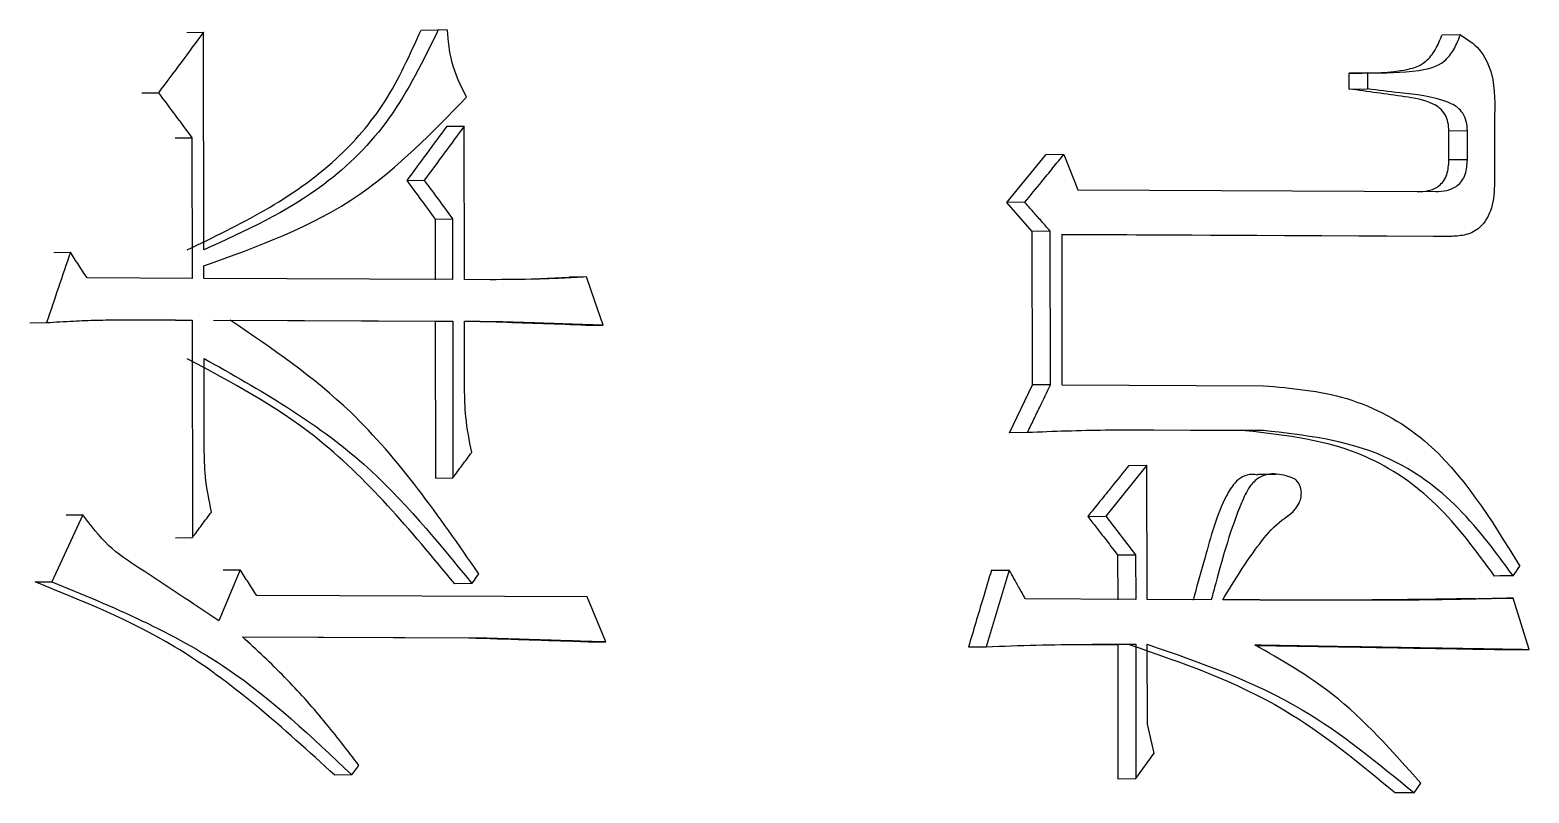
# Model space of a CAD drawing. Header units: millimetres. Extents: x 1726 to 4771, y 590 to 2743.
# Drawn here: x 3158.55 to 3163.63, y 935.73 to 938.31 of the extents above; entities that cross this region are included whole.
import ezdxf

# ---------------------------------------------------------------- set-up
doc = ezdxf.new("R2010")
doc.units = ezdxf.units.MM

msp = doc.modelspace()

# ---------------------------------------------------------------- linework, layer by layer
at = {"color": 7, "linetype": 'Continuous', "lineweight": 25}
for p, q in [((3159.0837, 938.3047), (3159.1406, 938.3055)), ((3159.1417, 937.57), (3159.1406, 938.3055)), ((3159.8764, 938.3121), (3159.9344, 938.3129)), ((3159.9662, 938.3127), (3159.9344, 938.3129)), ((3163.3944, 938.2962), (3163.332, 938.2955)), ((3163.0803, 938.168), (3163.0183, 938.1673)), ((3163.0184, 938.1132), (3163.0183, 938.1673)), ((3163.0803, 938.168), (3163.0804, 938.1139)), ((3158.9311, 938.0999), (3158.9878, 938.1006)), ((3163.0184, 938.1132), (3163.0804, 938.1139)), ((3159.9645, 937.9872), (3160.0225, 937.988)), ((3160.0233, 937.4687), (3160.0225, 937.988)), ((3163.4178, 937.9716), (3163.3554, 937.9708)), ((3163.3555, 937.8735), (3163.3554, 937.9708)), ((3163.418, 937.8742), (3163.4178, 937.9716)), ((3163.5095, 938.0036), (3163.5098, 937.798)), ((3159.044, 937.948), (3159.1008, 937.9487)), ((3159.1008, 937.9487), (3159.1015, 937.4728)), ((3161.8596, 937.7296), (3161.9916, 937.8912)), ((3162.0523, 937.8919), (3161.9916, 937.8912)), ((3163.418, 937.8742), (3163.3555, 937.8735)), ((3159.8293, 937.8039), (3159.8871, 937.8047)), ((3162.0991, 937.7727), (3163.311, 937.7666)), ((3161.9201, 937.7303), (3161.8596, 937.7296)), ((3161.9453, 937.6318), (3161.8596, 937.7296)), ((3159.9251, 937.6737), (3159.9831, 937.6744)), ((3159.9254, 937.4682), (3159.9251, 937.6737)), ((3159.9831, 937.6744), (3159.9834, 937.4689)), ((3162.0059, 937.6326), (3161.9453, 937.6318)), ((3161.9461, 937.1126), (3161.9453, 937.6318)), ((3162.0067, 937.1133), (3162.0059, 937.6326)), ((3163.3648, 937.6149), (3162.0449, 937.6215)), ((3162.0449, 937.6215), (3162.0456, 937.1132)), ((3163.3024, 937.6142), (3162.0449, 937.6205)), ((3163.3648, 937.6149), (3163.3024, 937.6142)), ((3158.6334, 937.5603), (3158.6896, 937.5611)), ((3159.1418, 937.4726), (3159.1417, 937.5159)), ((3159.1015, 937.4728), (3158.7464, 937.4743)), ((3159.9834, 937.4689), (3159.1418, 937.4726)), ((3160.1109, 937.4684), (3160.0233, 937.4687)), ((3160.2555, 937.4715), (3160.3783, 937.4769)), ((3160.4369, 937.4777), (3160.3783, 937.4769)), ((3158.5529, 937.3227), (3158.609, 937.3234)), ((3159.0449, 937.3314), (3158.8168, 937.3324)), ((3158.8597, 937.3332), (3159.1017, 937.3322)), ((3159.0449, 937.3314), (3159.1017, 937.3322)), ((3159.1017, 937.3322), (3159.1028, 936.5966)), ((3159.9256, 937.3275), (3159.1735, 937.3308)), ((3159.2305, 937.3316), (3159.9836, 937.3283)), ((3159.9256, 937.3275), (3159.9836, 937.3283)), ((3159.9264, 936.7975), (3159.9256, 937.3275)), ((3159.9836, 937.3283), (3159.9844, 936.7983)), ((3160.0235, 937.3281), (3160.135, 937.3276)), ((3160.0238, 937.101), (3160.0235, 937.3281)), ((3160.0769, 937.3269), (3160.0235, 937.3271)), ((3160.0769, 937.3269), (3160.135, 937.3276)), ((3160.434, 937.3144), (3160.4927, 937.3152)), ((3159.1426, 936.8993), (3159.1422, 937.2021)), ((3161.8685, 936.9507), (3161.9461, 937.1126)), ((3162.0067, 937.1133), (3161.9461, 937.1126)), ((3162.0456, 937.1132), (3162.7277, 937.1098)), ((3162.2956, 936.9594), (3162.1755, 936.9587)), ((3162.3566, 936.9602), (3162.2956, 936.9594)), ((3162.6664, 936.9576), (3162.2956, 936.9594)), ((3162.7279, 936.9583), (3162.3566, 936.9602)), ((3162.7279, 936.9583), (3162.6664, 936.9576)), ((3161.929, 936.9515), (3161.8685, 936.9507)), ((3162.3335, 936.8413), (3162.194, 936.6689)), ((3162.2725, 936.8406), (3162.3335, 936.8413)), ((3162.3342, 936.387), (3162.3335, 936.8413)), ((3162.7395, 936.8097), (3162.708, 936.8093)), ((3162.7704, 936.81), (3162.7407, 936.8097)), ((3159.9264, 936.7975), (3159.9844, 936.7983)), ((3158.7313, 936.6739), (3158.6265, 936.4472)), ((3158.6751, 936.6731), (3158.7313, 936.6739)), ((3162.1332, 936.6682), (3162.194, 936.6689)), ((3162.194, 936.6689), (3162.2952, 936.5386)), ((3159.046, 936.5958), (3159.1028, 936.5966)), ((3162.2342, 936.5379), (3162.2952, 936.5386)), ((3162.2342, 936.5379), (3162.2344, 936.3864)), ((3162.2952, 936.5386), (3162.2954, 936.3872)), ((3158.5704, 936.4465), (3158.6265, 936.4472)), ((3159.2639, 936.4877), (3159.1918, 936.315)), ((3159.2069, 936.487), (3159.2639, 936.4877)), ((3161.8673, 936.4866), (3161.7896, 936.2274)), ((3161.8069, 936.4859), (3161.8673, 936.4866)), ((3160.4385, 936.396), (3159.3203, 936.401)), ((3160.0486, 936.4409), (3159.9905, 936.4402)), ((3160.5022, 936.2443), (3160.4385, 936.396)), ((3162.2954, 936.3872), (3161.922, 936.389)), ((3162.551, 936.3859), (3162.3342, 936.387)), ((3163.5103, 936.3908), (3163.5729, 936.3915)), ((3163.6266, 936.2182), (3163.5729, 936.3915)), ((3159.2723, 936.2606), (3160.0968, 936.2569)), ((3160.0386, 936.2562), (3159.2734, 936.2595)), ((3160.0968, 936.2569), (3160.0386, 936.2562)), ((3160.4435, 936.2435), (3160.5022, 936.2443)), ((3161.7293, 936.2267), (3161.7896, 936.2274)), ((3162.0917, 936.2347), (3162.2346, 936.235)), ((3162.2346, 936.235), (3162.2956, 936.2358)), ((3162.2346, 936.235), (3162.2353, 935.7807)), ((3162.2956, 936.2358), (3162.2963, 935.7814)), ((3162.3348, 935.9651), (3162.3344, 936.2355)), ((3163.5639, 936.2174), (3163.6266, 936.2182)), ((3162.3582, 935.8677), (3162.3348, 935.9651)), ((3162.2963, 935.7814), (3162.3582, 935.8677)), ((3159.6421, 935.7938), (3159.5846, 935.793)), ((3159.6421, 935.7938), (3159.6661, 935.8262)), ((3162.2353, 935.7807), (3162.2963, 935.7814)), ((3163.2373, 935.7335), (3163.2603, 935.7657)), ((3163.2373, 935.7335), (3163.1751, 935.7327))]:
    msp.add_line(p, q, dxfattribs=at)
at = {"color": 7, "linetype": 'Continuous', "lineweight": 25, "flags": 128}
for points in [[(3162.0523, 937.8919), (3162.0699, 937.847), (3162.0845, 937.8099), (3162.0991, 937.7727)], [(3160.4927, 937.3152), (3160.4648, 937.3964), (3160.4369, 937.4777)], [(3163.5728, 936.4672), (3163.5785, 936.4753), (3163.5842, 936.4834), (3163.59, 936.4915), (3163.5957, 936.4996)], [(3160.0486, 936.441), (3160.0547, 936.4492), (3160.0636, 936.4612), (3160.0725, 936.4733)], [(3163.5728, 936.4672), (3163.5454, 936.4669), (3163.5278, 936.4667), (3163.5102, 936.4665)]]:
    msp.add_lwpolyline(points, dxfattribs=at)
at = {"color": 7, "linetype": 'Continuous', "lineweight": 25}
for points, knots in [([(3159.1406, 938.3055), (3159.1151, 938.2714), (3159.0642, 938.2031), (3159.0133, 938.1348), (3158.9878, 938.1006)], [0, 0, 0, 0, 0.5, 1, 1, 1, 1]), ([(3159.0848, 937.5692), (3159.262, 937.6545), (3159.5112, 937.7744), (3159.7643, 938.0639), (3159.8388, 938.2289), (3159.8764, 938.3121)], [0, 0, 0, 0, 0.5500022, 0.773014, 1, 1, 1, 1]), ([(3159.9344, 938.3129), (3159.8838, 938.2094), (3159.7836, 938.0046), (3159.5122, 937.7367), (3159.2814, 937.6329), (3159.1417, 937.57)], [0, 0, 0, 0, 0.286997, 0.568308, 1, 1, 1, 1]), ([(3160.0304, 938.0853), (3160.0111, 938.1243), (3159.9762, 938.1948), (3159.9693, 938.2764), (3159.9662, 938.3127)], [0, 0, 0, 0, 0.554344, 1, 1, 1, 1]), ([(3163.0183, 938.1673), (3163.0756, 938.1671), (3163.1627, 938.1669), (3163.2679, 938.1902), (3163.3115, 938.245), (3163.3251, 938.2785), (3163.332, 938.2955)], [0, 0, 0, 0, 0.492277, 0.748028, 0.872473, 1, 1, 1, 1]), ([(3163.0803, 938.168), (3163.1377, 938.1679), (3163.2248, 938.1677), (3163.3302, 938.1909), (3163.3739, 938.2458), (3163.3875, 938.2793), (3163.3944, 938.2962)], [0, 0, 0, 0, 0.492388, 0.748171, 0.872567, 1, 1, 1, 1]), ([(3163.3944, 938.2962), (3163.4171, 938.2822), (3163.4631, 938.2538), (3163.514, 938.1464), (3163.5112, 938.0584), (3163.5095, 938.0036)], [0, 0, 0, 0, 0.268924, 0.544059, 1, 1, 1, 1]), ([(3158.9878, 938.1006), (3159.0066, 938.0753), (3159.0443, 938.0247), (3159.082, 937.974), (3159.1008, 937.9487)], [0, 0, 0, 0, 0.499998, 1, 1, 1, 1]), ([(3159.1417, 937.5159), (3159.3246, 937.5809), (3159.6543, 937.6982), (3159.9145, 937.966), (3160.0304, 938.0853)], [0, 0, 0, 0, 0.554476, 1, 1, 1, 1]), ([(3163.3554, 937.9708), (3163.3549, 937.9807), (3163.3538, 938.0003), (3163.3433, 938.0284), (3163.3248, 938.0497), (3163.2796, 938.0764), (3163.1753, 938.0919), (3163.0807, 938.1048), (3163.0184, 938.1132)], [0, 0, 0, 0, 0.060335, 0.119888, 0.185788, 0.251246, 0.507461, 1, 1, 1, 1]), ([(3163.4178, 937.9716), (3163.4172, 937.9823), (3163.416, 938.0038), (3163.4041, 938.0316), (3163.3824, 938.0549), (3163.3115, 938.0884), (3163.2073, 938.0973), (3163.1165, 938.1092), (3163.0804, 938.1139)], [0, 0, 0, 0, 0.06555, 0.131385, 0.187199, 0.284615, 0.7156, 1, 1, 1, 1]), ([(3159.8293, 937.8039), (3159.8518, 937.8345), (3159.8969, 937.8956), (3159.942, 937.9566), (3159.9645, 937.9872)], [0, 0, 0, 0, 0.499999, 1, 1, 1, 1]), ([(3160.0225, 937.988), (3160, 937.9574), (3159.9549, 937.8963), (3159.9097, 937.8352), (3159.8871, 937.8047)], [0, 0, 0, 0, 0.5, 1, 1, 1, 1]), ([(3161.9201, 937.7303), (3161.9393, 937.7537), (3161.9709, 937.7924), (3162.0149, 937.8462), (3162.0398, 937.8767), (3162.0523, 937.8919)], [0, 0, 0, 0, 0.434497, 0.717248, 1, 1, 1, 1]), ([(3163.2487, 937.7659), (3163.2612, 937.7664), (3163.2862, 937.7674), (3163.317, 937.7806), (3163.338, 937.8012), (3163.3528, 937.8306), (3163.3544, 937.8566), (3163.3555, 937.8735)], [0, 0, 0, 0, 0.24066, 0.483157, 0.613661, 0.74758, 1, 1, 1, 1]), ([(3163.311, 937.7666), (3163.3235, 937.7671), (3163.3486, 937.7681), (3163.3794, 937.7813), (3163.4004, 937.8019), (3163.4152, 937.8314), (3163.4169, 937.8573), (3163.418, 937.8742)], [0, 0, 0, 0, 0.24079, 0.483382, 0.613891, 0.747761, 1, 1, 1, 1]), ([(3159.9251, 937.6737), (3159.9092, 937.6954), (3159.8772, 937.7388), (3159.8453, 937.7822), (3159.8293, 937.8039)], [0, 0, 0, 0, 0.5, 1, 1, 1, 1]), ([(3159.8871, 937.8047), (3159.9031, 937.783), (3159.9351, 937.7396), (3159.9671, 937.6962), (3159.9831, 937.6744)], [0, 0, 0, 0, 0.499998, 1, 1, 1, 1]), ([(3163.5098, 937.798), (3163.5086, 937.7684), (3163.5062, 937.7104), (3163.4667, 937.6433), (3163.4142, 937.6176), (3163.3812, 937.6158), (3163.3648, 937.6149)], [0, 0, 0, 0, 0.294497, 0.575733, 0.789018, 1, 1, 1, 1]), ([(3162.0059, 937.6326), (3161.996, 937.6439), (3161.9767, 937.6659), (3161.9481, 937.6984), (3161.9294, 937.7197), (3161.9201, 937.7303)], [0, 0, 0, 0, 0.34784, 0.673919, 1, 1, 1, 1]), ([(3158.6896, 937.5611), (3158.6762, 937.5215), (3158.6493, 937.4422), (3158.6225, 937.363), (3158.609, 937.3234)], [0, 0, 0, 0, 0.5, 1, 1, 1, 1]), ([(3158.7464, 937.4743), (3158.7369, 937.4888), (3158.718, 937.5177), (3158.6991, 937.5466), (3158.6896, 937.5611)], [0, 0, 0, 0, 0.499999, 1, 1, 1, 1]), ([(3160.4369, 937.4777), (3160.4089, 937.4762), (3160.3528, 937.4732), (3160.2441, 937.4693), (3160.1635, 937.4687), (3160.1109, 937.4684)], [0, 0, 0, 0, 0.258773, 0.517554, 1, 1, 1, 1]), ([(3158.609, 937.3234), (3158.6393, 937.3254), (3158.6962, 937.329), (3158.7798, 937.3319), (3158.8331, 937.3328), (3158.8597, 937.3332)], [0, 0, 0, 0, 0.362394, 0.681159, 1, 1, 1, 1]), ([(3160.0725, 936.4733), (3159.9368, 936.6689), (3159.6967, 937.0151), (3159.3718, 937.2357), (3159.2305, 937.3316)], [0, 0, 0, 0, 0.565165, 1, 1, 1, 1]), ([(3160.434, 937.3144), (3160.4103, 937.3153), (3160.339, 937.3178), (3160.22, 937.3219), (3160.1246, 937.3252), (3160.0769, 937.3269)], [0, 0, 0, 0, 0.199704, 0.599851, 1, 1, 1, 1]), ([(3160.135, 937.3276), (3160.1827, 937.326), (3160.2333, 937.3242), (3160.2868, 937.3224), (3160.2987, 937.3219), (3160.3106, 937.3215), (3160.3225, 937.3211), (3160.3314, 937.3208), (3160.3433, 937.3204), (3160.3551, 937.32), (3160.367, 937.3196), (3160.3759, 937.3193), (3160.3878, 937.3188), (3160.3982, 937.3185), (3160.4071, 937.3182), (3160.4131, 937.318), (3160.419, 937.3178), (3160.4249, 937.3175), (3160.4294, 937.3174), (3160.4338, 937.3172), (3160.4398, 937.317), (3160.4457, 937.3168), (3160.4516, 937.3166), (3160.4561, 937.3165), (3160.462, 937.3163), (3160.468, 937.3161), (3160.4739, 937.3158), (3160.4783, 937.3157), (3160.4846, 937.3155), (3160.4894, 937.3153), (3160.4927, 937.3152)], [0, 0, 0, 0, 0.398889, 0.42382, 0.44875, 0.498611, 0.523542, 0.548473, 0.573403, 0.623264, 0.648195, 0.673125, 0.698056, 0.747917, 0.760382, 0.772848, 0.797778, 0.810243, 0.822709, 0.835174, 0.847639, 0.87257, 0.885035, 0.8975, 0.909966, 0.934896, 0.947361, 0.959827, 0.972292, 1, 1, 1, 1]), ([(3159.9905, 936.4402), (3159.8407, 936.6207), (3159.5756, 936.94), (3159.2339, 937.1221), (3159.0853, 937.2013)], [0, 0, 0, 0, 0.565266, 1, 1, 1, 1]), ([(3159.1422, 937.2021), (3159.3303, 937.0963), (3159.6697, 936.9054), (3159.9318, 936.5841), (3160.0486, 936.4409)], [0, 0, 0, 0, 0.554256, 1, 1, 1, 1]), ([(3161.929, 936.9515), (3161.9359, 936.9658), (3161.9497, 936.9946), (3161.9756, 937.0486), (3161.9946, 937.0881), (3162.0067, 937.1133)], [0, 0, 0, 0, 0.2664729, 0.5329458, 1, 1, 1, 1]), ([(3162.7277, 937.1098), (3162.8224, 937.1018), (3163.0129, 937.0859), (3163.3411, 936.9125), (3163.4984, 936.6573), (3163.5957, 936.4996)], [0, 0, 0, 0, 0.274101, 0.551296, 1, 1, 1, 1]), ([(3160.048, 936.8845), (3160.0401, 936.9243), (3160.0258, 936.9955), (3160.0244, 937.0687), (3160.0238, 937.101)], [0, 0, 0, 0, 0.558835, 1, 1, 1, 1]), ([(3162.3566, 936.9602), (3162.3021, 936.9601), (3162.2037, 936.9599), (3162.0612, 936.9566), (3161.9731, 936.9532), (3161.929, 936.9515)], [0, 0, 0, 0, 0.382976, 0.691466, 1, 1, 1, 1]), ([(3163.5102, 936.4665), (3163.4472, 936.552), (3163.3228, 936.7208), (3163.0347, 936.9166), (3162.8054, 936.9421), (3162.6664, 936.9576)], [0, 0, 0, 0, 0.287443, 0.567856, 1, 1, 1, 1]), ([(3163.5728, 936.4672), (3163.5098, 936.5527), (3163.3852, 936.7216), (3163.0967, 936.9173), (3162.8671, 936.9428), (3162.7279, 936.9583)], [0, 0, 0, 0, 0.287344, 0.567754, 1, 1, 1, 1]), ([(3159.1671, 936.6829), (3159.159, 936.7227), (3159.1446, 936.7939), (3159.1432, 936.867), (3159.1426, 936.8993)], [0, 0, 0, 0, 0.558835, 1, 1, 1, 1]), ([(3159.9844, 936.7983), (3159.995, 936.8127), (3160.0162, 936.8414), (3160.0374, 936.8702), (3160.048, 936.8845)], [0, 0, 0, 0, 0.499998, 1, 1, 1, 1]), ([(3162.2725, 936.8406), (3162.2535, 936.8171), (3162.2208, 936.7766), (3162.1744, 936.7191), (3162.1469, 936.6852), (3162.1332, 936.6682)], [0, 0, 0, 0, 0.40915, 0.704575, 1, 1, 1, 1]), ([(3162.7083, 936.8079), (3162.7016, 936.809), (3162.6844, 936.8119), (3162.6566, 936.804), (3162.6262, 936.7788), (3162.5733, 936.6914), (3162.5386, 936.5565), (3162.504, 936.4378), (3162.4912, 936.3906), (3162.4897, 936.3852)], [0, 0, 0, 0, 0.047035, 0.12084, 0.194446, 0.2974, 0.723966, 0.968032, 1, 1, 1, 1]), ([(3162.5897, 936.3858), (3162.6299, 936.4512), (3162.6879, 936.5458), (3162.7767, 936.6522), (3162.8401, 936.6861), (3162.8558, 936.7326), (3162.8565, 936.7523), (3162.8523, 936.7714), (3162.8432, 936.7866), (3162.8273, 936.7991), (3162.7926, 936.8088), (3162.7515, 936.8161), (3162.7086, 936.7991), (3162.6767, 936.7668), (3162.6231, 936.6476), (3162.5858, 936.5162), (3162.5561, 936.4048), (3162.551, 936.3859)], [0, 0, 0, 0, 0.209542, 0.302718, 0.395823, 0.412031, 0.428214, 0.444989, 0.461063, 0.475111, 0.504204, 0.574217, 0.604801, 0.646447, 0.701904, 0.949434, 1, 1, 1, 1]), ([(3159.1918, 936.315), (3159.1025, 936.3746), (3158.978, 936.4576), (3158.8145, 936.5637), (3158.7592, 936.637), (3158.7313, 936.6739)], [0, 0, 0, 0, 0.557651, 0.777477, 1, 1, 1, 1]), ([(3159.1028, 936.5966), (3159.1135, 936.611), (3159.135, 936.6397), (3159.1564, 936.6685), (3159.1671, 936.6829)], [0, 0, 0, 0, 0.499998, 1, 1, 1, 1]), ([(3162.1332, 936.6682), (3162.1425, 936.6561), (3162.1613, 936.632), (3162.1949, 936.5885), (3162.2192, 936.5572), (3162.2342, 936.5379)], [0, 0, 0, 0, 0.2779556, 0.5559109, 1, 1, 1, 1]), ([(3159.5846, 935.793), (3159.4099, 935.952), (3159.1, 936.2342), (3158.7312, 936.382), (3158.5703, 936.4465)], [0, 0, 0, 0, 0.5637353, 1, 1, 1, 1]), ([(3158.6265, 936.4472), (3158.8317, 936.3629), (3159.2009, 936.2111), (3159.5064, 935.9222), (3159.6421, 935.7938)], [0, 0, 0, 0, 0.555605, 1, 1, 1, 1]), ([(3159.3203, 936.401), (3159.3109, 936.4154), (3159.2921, 936.4444), (3159.2733, 936.4733), (3159.2639, 936.4877)], [0, 0, 0, 0, 0.499999, 1, 1, 1, 1]), ([(3161.8069, 936.4859), (3161.7975, 936.4544), (3161.7798, 936.3955), (3161.754, 936.3091), (3161.7375, 936.2541), (3161.7293, 936.2267)], [0, 0, 0, 0, 0.364068, 0.682034, 1, 1, 1, 1]), ([(3161.922, 936.389), (3161.9144, 936.4027), (3161.9014, 936.4258), (3161.8832, 936.4583), (3161.8726, 936.4772), (3161.8673, 936.4866)], [0, 0, 0, 0, 0.419956, 0.709979, 1, 1, 1, 1]), ([(3163.5729, 936.3915), (3163.5635, 936.3913), (3163.5447, 936.3909), (3163.5212, 936.3903), (3163.5023, 936.3899), (3163.4882, 936.3895), (3163.4741, 936.3892), (3163.4599, 936.3889), (3163.4458, 936.3886), (3163.427, 936.3882), (3163.4034, 936.3877), (3163.3751, 936.3872), (3163.3468, 936.3867), (3163.3185, 936.3862), (3163.2901, 936.3858), (3163.2618, 936.3854), (3163.224, 936.385), (3163.12, 936.3844), (3163.0063, 936.3847), (3162.9066, 936.3848), (3162.8781, 936.3849), (3162.8638, 936.3849), (3162.8448, 936.385), (3162.8258, 936.385), (3162.8068, 936.3851), (3162.7926, 936.3851), (3162.7783, 936.3852), (3162.764, 936.3852), (3162.7498, 936.3852), (3162.7355, 936.3853), (3162.7212, 936.3853), (3162.7069, 936.3854), (3162.695, 936.3854), (3162.6855, 936.3854), (3162.6784, 936.3854), (3162.6712, 936.3855), (3162.6641, 936.3855), (3162.6569, 936.3855), (3162.6498, 936.3855), (3162.6403, 936.3856), (3162.6307, 936.3856), (3162.6212, 936.3856), (3162.6141, 936.3857), (3162.6069, 936.3857), (3162.5988, 936.3857), (3162.593, 936.3857), (3162.5897, 936.3857)], [0, 0, 0, 0, 0.028899, 0.057798, 0.072248, 0.086697, 0.101147, 0.115596, 0.130046, 0.144495, 0.173394, 0.202293, 0.231192, 0.260091, 0.28899, 0.317889, 0.346789, 0.404587, 0.63578, 0.693578, 0.708028, 0.722478, 0.736927, 0.765826, 0.780276, 0.794725, 0.809175, 0.823624, 0.838074, 0.852523, 0.866973, 0.881422, 0.895872, 0.903096, 0.910321, 0.917546, 0.924771, 0.931996, 0.93922, 0.946445, 0.960895, 0.968119, 0.975344, 0.982569, 0.989794, 1, 1, 1, 1]), ([(3163.4453, 936.3896), (3163.4454, 936.3896), (3163.4454, 936.3897), (3163.4447, 936.3897), (3163.371, 936.3888), (3163.2033, 936.386), (3163.0582, 936.3851), (3162.9642, 936.3848), (3162.9077, 936.3849), (3162.8674, 936.3849)], [0, 0, 0, 0, 0.000366, 0.001699, 0.009813, 0.478976, 0.698852, 0.785153, 1, 1, 1, 1]), ([(3159.6661, 935.8262), (3159.6272, 935.8768), (3159.5473, 935.9808), (3159.4164, 936.1272), (3159.3204, 936.216), (3159.2723, 936.2606)], [0, 0, 0, 0, 0.321149, 0.659611, 1, 1, 1, 1]), ([(3160.4435, 936.2435), (3160.4078, 936.2446), (3160.3363, 936.2469), (3160.2014, 936.2511), (3160.1021, 936.2542), (3160.0386, 936.2562)], [0, 0, 0, 0, 0.265382, 0.530765, 1, 1, 1, 1]), ([(3160.0968, 936.2569), (3160.099, 936.2569), (3160.1035, 936.2567), (3160.1102, 936.2565), (3160.117, 936.2563), (3160.1237, 936.2561), (3160.1304, 936.2559), (3160.1371, 936.2557), (3160.1439, 936.2555), (3160.1506, 936.2553), (3160.1573, 936.255), (3160.164, 936.2548), (3160.1708, 936.2546), (3160.1775, 936.2544), (3160.1842, 936.2542), (3160.1909, 936.254), (3160.1977, 936.2538), (3160.2044, 936.2536), (3160.21, 936.2534), (3160.2156, 936.2532), (3160.2212, 936.253), (3160.2279, 936.2528), (3160.2346, 936.2526), (3160.2414, 936.2524), (3160.2481, 936.2522), (3160.2548, 936.252), (3160.2615, 936.2518), (3160.2671, 936.2516), (3160.2727, 936.2514), (3160.2783, 936.2513), (3160.285, 936.2511), (3160.2917, 936.2508), (3160.2985, 936.2506), (3160.3052, 936.2504), (3160.3119, 936.2502), (3160.3186, 936.25), (3160.3242, 936.2498), (3160.3298, 936.2497), (3160.3354, 936.2495), (3160.3421, 936.2493), (3160.3555, 936.2489), (3160.4025, 936.2474), (3160.4536, 936.2458), (3160.4958, 936.2445), (3160.5022, 936.2443)], [0, 0, 0, 0, 0.016565, 0.03313, 0.049695, 0.066259, 0.082824, 0.099389, 0.115954, 0.132519, 0.149084, 0.165648, 0.182213, 0.198778, 0.215343, 0.231908, 0.248473, 0.265037, 0.281602, 0.289885, 0.306449, 0.323014, 0.339579, 0.356144, 0.372709, 0.389274, 0.405838, 0.422403, 0.430686, 0.447251, 0.463815, 0.48038, 0.496945, 0.51351, 0.530075, 0.54664, 0.563204, 0.571487, 0.588052, 0.604616, 0.621181, 0.687441, 0.952478, 1, 1, 1, 1]), ([(3161.7896, 936.2274), (3161.8461, 936.2295), (3161.9588, 936.2336), (3162.1275, 936.2357), (3162.2396, 936.2357), (3162.2956, 936.2358)], [0, 0, 0, 0, 0.334125, 0.667044, 1, 1, 1, 1]), ([(3162.2734, 936.2348), (3162.4525, 936.1732), (3162.7744, 936.0626), (3163.0521, 935.834), (3163.1751, 935.7327)], [0, 0, 0, 0, 0.556762, 1, 1, 1, 1]), ([(3162.3344, 936.2355), (3162.5138, 936.1739), (3162.836, 936.0633), (3163.1141, 935.8348), (3163.2373, 935.7335)], [0, 0, 0, 0, 0.556811, 1, 1, 1, 1]), ([(3162.6981, 936.2338), (3162.8132, 936.2318), (3162.9356, 936.2297), (3163.0647, 936.2275), (3163.0934, 936.227), (3163.122, 936.2266), (3163.1507, 936.2261), (3163.1793, 936.2256), (3163.208, 936.2251), (3163.2366, 936.2246), (3163.2652, 936.2242), (3163.2938, 936.2237), (3163.3224, 936.2232), (3163.351, 936.2228), (3163.3796, 936.2223), (3163.4153, 936.2217), (3163.4438, 936.2212), (3163.4724, 936.2208), (3163.5009, 936.2203), (3163.5294, 936.2198), (3163.5579, 936.2193), (3163.5757, 936.219), (3163.5925, 936.2187), (3163.6083, 936.2185), (3163.6205, 936.2183), (3163.6266, 936.2182)], [0, 0, 0, 0, 0.37025, 0.393391, 0.416531, 0.462812, 0.485953, 0.509093, 0.555374, 0.578515, 0.601655, 0.647937, 0.671077, 0.694218, 0.740499, 0.763639, 0.80992, 0.833061, 0.856201, 0.902482, 0.925623, 0.948764, 0.960334, 0.980167, 1, 1, 1, 1]), ([(3163.2603, 935.7657), (3163.1647, 935.8736), (3162.9953, 936.0648), (3162.7883, 936.1824), (3162.6981, 936.2337)], [0, 0, 0, 0, 0.564151, 1, 1, 1, 1]), ([(3162.7008, 936.232), (3162.7945, 936.2304), (3162.9859, 936.2273), (3163.2735, 936.2224), (3163.4671, 936.2191), (3163.5639, 936.2174)], [0, 0, 0, 0, 0.324073, 0.662033, 1, 1, 1, 1])]:
    msp.add_open_spline(points, degree=3, knots=knots, dxfattribs=at)

doc.saveas('drawing.dxf')
